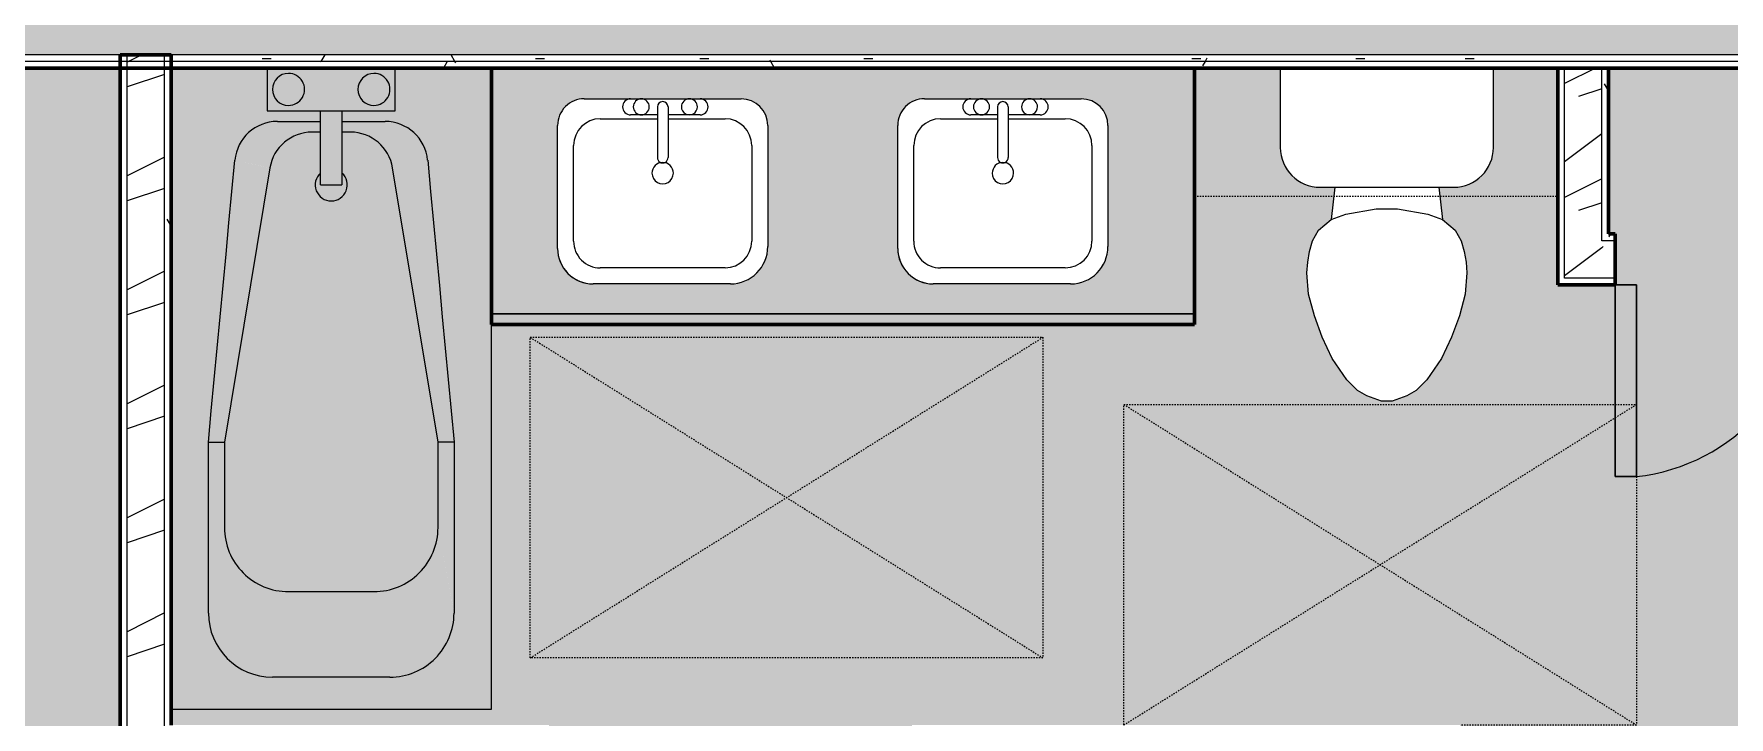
# Model space of a CAD drawing. Header units: inches. Extents: x -4105 to -1989, y 9836 to 11159.
# Drawn here: x -3671.9 to -3513.2, y 10284.9 to 10348.8 of the extents above; entities that cross this region are included whole.
import ezdxf

# ---------------------------------------------------------------- set-up
doc = ezdxf.new("R2010")
doc.units = ezdxf.units.IN
doc.header["$MEASUREMENT"] = 0
doc.linetypes.add('Dash', pattern=[0.25, 0.125, -0.125])
for name, color, linetype, lineweight in [('0-1', 7, 'Continuous', 5), ('0-2', 7, 'Continuous', 9), ('A-AREA-PATT-2', 141, 'Continuous', 9), ('A-DOOR-1', 31, 'Continuous', 9), ('A-DOOR-2', 31, 'Continuous', 30), ('A-GENM-HDLN', 13, 'Dash', 9), ('A-WALL', 113, 'Continuous', 18), ('A-WALL-2', 113, 'Continuous', 60), ('A-WALL-PATT-1', 111, 'Continuous', 9), ('I-WALL-2', 2, 'Continuous', 60), ('P-SANR-FIXT', 6, 'Continuous', 9), ('Q-CASE', 31, 'Continuous', 9), ('Q-CASE-1', 31, 'Continuous', 60), ('Q-CASE-HDLN', 31, 'Dash', 9)]:
    doc.layers.add(name, color=color, linetype=linetype, lineweight=lineweight)
pattern_1 = [(0, (0, -1194), (20.48, 5.12), [0.845, -14.515, 0.845, -14.515, -81.92]), (0, (0, -1194), (20.48, 5.12), [-30.72, 0.845, -29.875, 0.845, -14.515, -35.84]), (0, (0, -1194), (20.48, 5.12), [-76.8, 0.845, -9.395, 0.845, -24.755]), (120, (7.68, -1191.44), (-14.67405, 15.1762003), [0.845, -14.515, 0.845, -14.515, -81.92]), (120, (7.68, -1191.44), (-14.67405, 15.1762003), [-30.72, 0.845, -29.875, 0.845, -14.515, -35.84]), (120, (7.68, -1191.44), (-14.67405, 15.1762003), [-76.8, 0.845, -9.395, 0.845, -24.755]), (240, (10.24, -1181.2), (-5.80595, -20.2962003), [0.845, -14.515, 0.845, -14.515, -81.92]), (240, (10.24, -1181.2), (-5.80595, -20.2962003), [-30.72, 0.845, -29.875, 0.845, -14.515, -35.84]), (240, (10.24, -1181.2), (-5.80595, -20.2962003), [-76.8, 0.845, -9.395, 0.845, -24.755])]
pattern_2 = [(216.87, (4.265, -1183.338), (31.9871619, 21.32545714), [5.331, -47.981]), (206.565, (10.662, -1186.536), (-10.662476, -10.6620098), [11.921, -11.921]), (198.435, (10.662, -1191.868), (-21.32449365, -10.6625869), [6.744, -26.974])]

# ---------------------------------------------------------------- blocks, each defined once
blk = doc.blocks.new('Bath Tub - Maestro - 60_x30_-1352617-ENLARGED FLOOR PLAN - 2ND FLOOR PLAN - WEST')
at = {"layer": 'P-SANR-FIXT'}
for points in [[(60, 2.15), (60, 30), (0, 30), (0, 21), (4, 21), (4, 16), (5, 16), (5, 20.04), (5.05, 20.7), (5.21, 21.33), (5.48, 21.94), (5.83, 22.49), (6.27, 22.97), (6.79, 23.38), (7.36, 23.69), (7.98, 23.91), (8.63, 24.03), (35, 26.5), (51, 26.5), (52.55, 26.3), (54, 25.7), (55.24, 24.74), (56.2, 23.5), (56.8, 22.05), (57, 20.5), (57, 9.5), (56.91, 8.46), (56.64, 7.45), (56.2, 6.5), (55.6, 5.64), (54.86, 4.9), (54, 4.3), (53.05, 3.86), (52.04, 3.59), (51, 3.5), (35, 3.5), (8.63, 5.97), (7.98, 6.09), (7.36, 6.31), (6.79, 6.62), (6.27, 7.03), (5.83, 7.51), (5.48, 8.06), (5.21, 8.67), (5.05, 9.3), (5, 9.96), (5, 14), (4, 14), (4, 9), (0, 9), (0, 0), (60, 0)], [(35, 25), (35, 26.5), (8.63, 24.03), (9.35, 20.74), (33.78, 24.8)], [(51, 26.5), (35, 26.5), (35, 25), (43, 25), (49.91, 26.3)], [(57, 20.5), (56.8, 22.05), (56.2, 23.5), (55.24, 24.74), (54, 25.7), (52.53, 26.3), (51, 26.5), (43, 25), (44.55, 24.8), (46, 24.2), (47.24, 23.24), (48.2, 22), (48.8, 20.5), (49, 19), (56.8, 20.46)], [(9.35, 20.74), (8.63, 24.03), (7.82, 23.85), (7.3, 23.66), (6.73, 23.33), (6.27, 22.97), (5.83, 22.49), (5.48, 21.94), (5.21, 21.33), (5.05, 20.7), (5, 20.04), (6, 16.8), (6.26, 18.2), (6.99, 19.42), (8.03, 20.28), (9.24, 20.7)], [(49, 19), (48.8, 20.55), (48.16, 22.05), (47.24, 23.24), (46, 24.2), (44.55, 24.8), (43, 25), (35, 25), (9.24, 20.7), (8.03, 20.28), (6.95, 19.38), (6.23, 18.12), (6, 16.8), (6, 16), (10.94, 16), (10.94, 14), (6, 14), (6, 13.2), (6.24, 11.83), (6.95, 10.62), (8.03, 9.72), (9.35, 9.26), (35, 5), (43.15, 5.02), (44.55, 5.2), (46.03, 5.83), (47.28, 6.81), (48.2, 8), (48.8, 9.5), (49, 11), (49, 17.42)], [(57, 17.42), (57, 20.5), (49, 19), (49, 11), (57, 9.5), (57, 10.25)], [(10.94, 16), (4, 16), (4, 14), (10.94, 14)], [(9.35, 9.26), (8.03, 9.72), (6.95, 10.62), (6.24, 11.83), (6, 13.2), (5, 9.96), (5.06, 9.29), (5.24, 8.6), (5.48, 8.06), (5.87, 7.47), (6.33, 6.98), (6.79, 6.62), (7.36, 6.31), (7.98, 6.09), (8.63, 5.97), (9.2, 8.6)], [(57, 9.5), (49, 11), (48.8, 9.45), (48.2, 8), (47.24, 6.76), (46, 5.8), (44.55, 5.2), (43, 5), (51, 3.5), (52.04, 3.59), (53.05, 3.86), (54, 4.3), (54.86, 4.9), (55.6, 5.64), (56.2, 6.5), (56.66, 7.53), (56.91, 8.46), (56.93, 8.66)], [(35, 3.94), (35, 5), (9.35, 9.26), (8.63, 5.97), (35, 3.5), (35, 3.77)], [(51, 3.5), (43, 5), (35, 5), (35, 3.5), (49, 3.5)]]:
    blk.add_hatch(color=256, dxfattribs=at).paths.add_polyline_path(points, flags=0)
h = blk.add_hatch(color=256, dxfattribs=at)
h.paths.add_polyline_path([(4, 9), (4, 21), (0, 21), (0, 9), (3.5, 9)], flags=0)
h.paths.add_polyline_path([(3.5, 11), (3.45, 10.61), (3.3, 10.25), (3.06, 9.94), (2.75, 9.7), (2.39, 9.55), (2, 9.5), (1.61, 9.55), (1.25, 9.7), (0.94, 9.94), (0.7, 10.25), (0.55, 10.61), (0.5, 11), (0.55, 11.39), (0.7, 11.75), (0.96, 12.08), (1.25, 12.3), (1.61, 12.45), (2, 12.5), (2.39, 12.45), (2.75, 12.3), (3.06, 12.06), (3.33, 11.67), (3.45, 11.39)], flags=0)
h.paths.add_polyline_path([(3.5, 19), (3.45, 18.61), (3.3, 18.25), (3.02, 17.91), (2.75, 17.7), (2.39, 17.55), (2, 17.5), (1.61, 17.55), (1.25, 17.7), (0.94, 17.94), (0.7, 18.25), (0.55, 18.61), (0.5, 19), (0.55, 19.39), (0.7, 19.75), (0.96, 20.08), (1.25, 20.3), (1.61, 20.45), (2, 20.5), (2.39, 20.45), (2.75, 20.3), (3.06, 20.06), (3.3, 19.75), (3.45, 19.39)], flags=0)
h = blk.add_hatch(color=256, dxfattribs=at)
h.paths.add_polyline_path([(3.5, 11), (3.45, 11.39), (3.3, 11.75), (3.06, 12.06), (2.75, 12.3), (2.39, 12.45), (2, 12.5), (1.61, 12.45), (1.25, 12.3), (0.94, 12.06), (0.7, 11.75), (0.55, 11.39), (0.5, 11), (0.55, 10.61), (0.7, 10.25), (0.96, 9.92), (1.25, 9.7), (1.61, 9.55), (2, 9.5), (2.39, 9.55), (2.75, 9.7), (3.06, 9.94), (3.3, 10.25), (3.45, 10.61)], flags=0)
h.paths.add_polyline_path([(3.5, 19), (3.45, 19.39), (3.3, 19.75), (3.06, 20.06), (2.75, 20.3), (2.38, 20.45), (2, 20.5), (1.61, 20.45), (1.25, 20.3), (0.94, 20.06), (0.7, 19.75), (0.55, 19.39), (0.5, 19), (0.55, 18.61), (0.7, 18.25), (0.96, 17.92), (1.25, 17.7), (1.61, 17.55), (2, 17.5), (2.39, 17.55), (2.75, 17.7), (3.06, 17.94), (3.33, 18.33), (3.45, 18.61)], flags=0)
h = blk.add_hatch(color=256, dxfattribs=at)
h.paths.add_polyline_path([(6, 14), (5, 14), (5, 9.96), (6, 13.2)], flags=0)
h.paths.add_polyline_path([(6, 16), (6, 16.8), (5, 20.04), (5, 16), (5.86, 16)], flags=0)
for p, q in [((60, 30), (24, 30)), ((60, 0), (60, 30)), ((35, 26.5), (51, 26.5)), ((35, 26.5), (35, 25)), ((35, 25), (9.35, 20.74)), ((43, 25), (35, 25)), ((4, 21), (0, 21)), ((4, 16), (4, 21)), ((5, 16), (5, 20.04)), ((57, 20.5), (57, 9.5)), ((49, 11), (49, 19)), ((4, 14), (4, 16)), ((4, 16), (10.94, 16)), ((6, 16.8), (6, 16)), ((10.94, 14), (10.94, 16)), ((4, 9), (4, 14)), ((10.94, 14), (4, 14)), ((5, 9.96), (5, 14)), ((6, 14), (6, 13.2)), ((0, 9), (4, 9)), ((9.35, 9.26), (35, 5)), ((35, 3.5), (35, 5)), ((35, 5), (43, 5)), ((51, 3.5), (35, 3.5))]:
    blk.add_line(p, q, dxfattribs=at)
at = {"layer": 'P-SANR-FIXT', "flags": 128}
for points in [[(8.63, 24.03), (11.56, 24.3), (14.49, 24.58), (17.42, 24.85), (20.35, 25.13), (23.28, 25.4), (26.21, 25.68), (29.14, 25.95), (32.07, 26.23), (35, 26.5)], [(35, 3.5), (32.07, 3.77), (29.14, 4.05), (26.21, 4.32), (23.28, 4.6), (20.35, 4.87), (17.42, 5.15), (14.49, 5.42), (11.56, 5.7), (8.63, 5.97)]]:
    blk.add_lwpolyline(points, dxfattribs=at)
at = {"layer": 'P-SANR-FIXT'}
for centre, radius, start, end in [((51, 20.5), 6, 360, 90), ((9, 20.04), 4, 95.3558, 180), ((43, 19), 6, 360, 90), ((10, 16.8), 4, 99.4223, 180), ((2, 19), 1.5, 360, 180), ((2, 19), 1.5, 180, 360), ((10.94, 15), 1.5, 360, 137.9289), ((10.94, 15), 1.5, 222.0711, 360), ((10, 13.2), 4, 180, 260.5777), ((2, 11), 1.5, 360, 180), ((2, 11), 1.5, 180, 360), ((9, 9.96), 4, 180, 264.6442), ((43, 11), 6, 270, 0), ((51, 9.5), 6, 270, 360)]:
    blk.add_arc(centre, radius, start, end, dxfattribs=at)
blk = doc.blocks.new('Toilet-Domestic-3D - Toilet-Domestic-3D-1372870-ENLARGED FLOOR PLAN - 2ND FLOOR PLAN - WEST')
at = {"layer": 'P-SANR-FIXT'}
for p, q in [((-2.74, 11), (-1.87, 11.5)), ((-1.87, 11.5), (-0.5, 12)), ((-0.5, 12), (0.5, 12)), ((0.5, 12), (1.87, 11.5)), ((1.87, 11.5), (2.74, 11)), ((-5.13, 8), (-3.74, 10)), ((-3.74, 10), (-2.74, 11)), ((2.74, 11), (3.74, 10)), ((3.74, 10), (5.13, 8)), ((-6.06, 6), (-5.13, 8)), ((5.13, 8), (6.06, 6)), ((-6.79, 4), (-6.06, 6)), ((6.06, 6), (6.79, 4)), ((-7.33, 1.99), (-6.79, 4)), ((6.79, 4), (7.33, 1.99)), ((-7.5, 0), (-7.33, 1.99)), ((7.33, 1.99), (7.5, 0)), ((-7.41, -1), (-7.5, 0)), ((-7.24, -2), (-7.41, -1)), ((7.41, -1), (7.24, -2)), ((7.5, 0), (7.41, -1)), ((-6.97, -3), (-7.24, -2)), ((-6.4, -4), (-6.97, -3)), ((6.97, -3), (6.4, -4)), ((7.24, -2), (6.97, -3)), ((-5.21, -5), (-6.4, -4)), ((6.4, -4), (5.21, -5)), ((-3.84, -5.5), (-5.21, -5)), ((-4.86, -8.02), (-5.21, -5)), ((-1, -6), (-3.84, -5.5)), ((1, -6), (-1, -6)), ((3.84, -5.5), (1, -6)), ((5.21, -5), (3.84, -5.5)), ((4.86, -8.02), (5.21, -5)), ((6.25, -8.02), (-6.25, -8.02)), ((-9.98, -11.75), (-9.98, -19.18)), ((9.98, -19.18), (9.98, -11.75))]:
    blk.add_line(p, q, dxfattribs=at)
for centre, start, end in [((-6.25, -11.75), 90, 180), ((6.25, -11.75), 0, 90)]:
    blk.add_arc(centre, 3.73, start, end, dxfattribs=at)
blk = doc.blocks.new('OD_CW_Upper Cabinet - OD_CW_Upper Cabinet-1867009-ENLARGED FLOOR PLAN - 2ND FLOOR PLAN - WEST')
at = {"layer": 'Q-CASE-HDLN'}
for p, q in [((34.74, 24), (0.74, 24)), ((0.74, 24), (0.74, 12)), ((34.74, 12), (34.74, 24)), ((0.74, 12), (34.74, 12))]:
    blk.add_line(p, q, dxfattribs=at)
blk = doc.blocks.new('M_Sink Vanity-Square - 500 x 440mm-1372835-ENLARGED FLOOR PLAN - 2ND FLOOR PLAN - WEST')
at = {"layer": 'P-SANR-FIXT'}
for p, q in [((-5.72, 10.23), (7.14, 10.23)), ((-5.72, 10.23), (7.14, 10.23)), ((-5.22, 8.73), (6.46, 8.73)), ((-9.22, -4.59), (-9.22, 6.73)), ((-9.22, -4.59), (-9.22, 6.73)), ((10.46, 6.91), (10.46, -4.59)), ((10.46, 6.91), (10.46, -4.59)), ((-7.72, -2.72), (-7.72, 6.23)), ((8.96, 6.23), (8.96, -2.72)), ((0.12, -6.33), (0.12, -1.59)), ((1.12, -6.33), (1.12, -1.59)), ((0.12, -5.22), (-5.22, -5.22)), ((-2.88, -5.59), (0.12, -5.59)), ((6.46, -5.22), (1.12, -5.22)), ((1.12, -5.59), (3.62, -5.59)), ((7.96, -7.09), (-6.72, -7.09)), ((7.96, -7.09), (-6.72, -7.09)), ((3.62, -7.09), (-2.88, -7.09))]:
    blk.add_line(p, q, dxfattribs=at)
for centre, radius, start, end in [((-5.72, 6.73), 3.5, 90, 180), ((-5.72, 6.73), 3.5, 90, 180), ((7.14, 6.91), 3.32, 0, 90), ((7.14, 6.91), 3.32, 360, 90), ((-5.22, 6.23), 2.5, 90, 180), ((6.46, 6.23), 2.5, 360, 90), ((0.62, -0.13), 1, 360, 180), ((0.62, -0.13), 1, 180, 0), ((0.62, -1.59), 0.5, 360, 180), ((-5.22, -2.72), 2.5, 180, 270), ((6.46, -2.72), 2.5, 270, 360), ((-6.72, -4.59), 2.5, 180, 270), ((-6.72, -4.59), 2.5, 180, 270), ((7.96, -4.59), 2.5, 270, 0), ((7.96, -4.59), 2.5, 270, 0), ((-2.88, -6.34), 0.75, 90, 270), ((-1.88, -6.34), 0.75, 360, 180), ((-1.88, -6.34), 0.75, 180, 0), ((0.62, -6.33), 0.5, 180, 0), ((2.62, -6.34), 0.75, 0, 180), ((2.62, -6.34), 0.75, 180, 0), ((3.62, -6.34), 0.75, 270, 90)]:
    blk.add_arc(centre, radius, start, end, dxfattribs=at)
blk = doc.blocks.new('OD_CW_Base Cabinet - OD_CW_Base Cabinet-1834232-ENLARGED FLOOR PLAN - 2ND FLOOR PLAN - WEST')
at = {"layer": 'Q-CASE'}
h = blk.add_hatch(color=256, dxfattribs=at)
h.paths.add_polyline_path([(24.12, 1), (66.57, 1), (66.57, 24), (0.74, 24), (0.74, 1), (23.12, 1)], flags=0)
h.paths.add_polyline_path([(49.23, 3.8), (42.09, 3.8), (41.23, 3.92), (40.43, 4.25), (39.75, 4.77), (39.22, 5.46), (38.89, 6.26), (38.77, 7.3), (38.77, 18.63), (38.86, 19.27), (39.11, 19.88), (39.5, 20.39), (40.02, 20.79), (40.63, 21.04), (41.27, 21.13), (55.96, 21.13), (56.6, 21.04), (57.21, 20.79), (57.73, 20.39), (58.12, 19.88), (58.37, 19.27), (58.46, 18.63), (58.46, 7.3), (58.34, 6.4), (57.99, 5.55), (57.43, 4.83), (56.71, 4.27), (55.86, 3.92), (54.96, 3.8)], flags=0)
h.paths.add_polyline_path([(10.25, 3.8), (9.39, 3.92), (8.59, 4.25), (7.9, 4.77), (7.37, 5.46), (7.04, 6.26), (6.93, 7.12), (6.93, 18.63), (7.02, 19.27), (7.27, 19.88), (7.66, 20.39), (8.18, 20.79), (8.78, 21.04), (9.43, 21.13), (24.12, 21.13), (24.76, 21.04), (25.37, 20.79), (25.88, 20.39), (26.28, 19.88), (26.53, 19.27), (26.62, 18.63), (26.62, 7.3), (26.5, 6.4), (26.15, 5.55), (25.59, 4.83), (24.87, 4.27), (24.02, 3.92), (23.12, 3.8), (18.69, 3.8)], flags=0)
blk.add_hatch(color=256, dxfattribs=at).paths.add_polyline_path([(18.69, 0), (66.57, 0), (66.57, 1), (0.74, 1), (0.74, 0), (3.43, 0)], flags=0)
for p, q in [((0.74, 1), (0.74, 24)), ((66.57, 24), (66.57, 1)), ((0.74, 0), (0.74, 1)), ((0.74, 1), (66.57, 1)), ((66.57, 1), (0.74, 1)), ((66.57, 0), (0.74, 0)), ((66.57, 1), (66.57, 0))]:
    blk.add_line(p, q, dxfattribs=at)
at = {"layer": 'Q-CASE-1'}
for p, q in [((0.74, 24), (0.74, 0)), ((66.57, 0), (66.57, 24)), ((0.74, 0), (66.57, 0))]:
    blk.add_line(p, q, dxfattribs=at)
blk = doc.blocks.new('ADA Clearances - 30_x48_-1721104-ENLARGED FLOOR PLAN - 2ND FLOOR PLAN - WEST')
at = {"layer": 'A-GENM-HDLN'}
for p, q in [((15, 24), (-15, -24)), ((-15, 24), (15, -24)), ((-15, -24), (-15, 24)), ((-15, 24), (15, 24)), ((15, 24), (15, -24)), ((15, -24), (-15, -24))]:
    blk.add_line(p, q, dxfattribs=at)
blk = doc.blocks.new('ADA Clearances - 30_x48_-V1-ENLARGED FLOOR PLAN - 2ND FLOOR PLAN - WEST')
at = {"layer": 'A-GENM-HDLN'}
for p, q in [((15, 24), (-15, -24)), ((-15, 24), (15, -24)), ((-15, 24), (15, 24)), ((15, 24), (15, -24)), ((-15, -24), (-15, -7.49)), ((15, -24), (-15, -24))]:
    blk.add_line(p, q, dxfattribs=at)
blk = doc.blocks.new('Single-Flush - 36_ x 84_-1372839-ENLARGED FLOOR PLAN - 2ND FLOOR PLAN - WEST')
at = {"layer": 'A-DOOR-1'}
blk.add_arc((18, 2.37), 36.07, 93.1789, 180, dxfattribs=at)
at = {"layer": 'A-DOOR-2'}
for p, q in [((16, 2.37), (16, 38.39)), ((18, 38.39), (16, 38.39)), ((18, 2.37), (18, 38.39)), ((18, 2.37), (16, 2.37))]:
    blk.add_line(p, q, dxfattribs=at)
blk = doc.blocks.new('Single-Flush - 30_ x 80_ 2-2081581-ENLARGED FLOOR PLAN - 2ND FLOOR PLAN - WEST')
at = {"layer": 'A-DOOR-1'}
blk.add_arc((9, 2.37), 18.07, 96.3558, 180, dxfattribs=at)
at = {"layer": 'A-DOOR-2'}
for p, q in [((7, 2.37), (7, 20.33)), ((9, 20.33), (7, 20.33)), ((9, 2.37), (9, 20.33)), ((9, 2.37), (7, 2.37))]:
    blk.add_line(p, q, dxfattribs=at)
blk = doc.blocks.new('CTR - 1st Phase - Unit Layouts_rvt-1-ENLARGED FLOOR PLAN - 2ND FLOOR PLAN - WEST')
at = {"layer": 'A-WALL-PATT-1'}
h = blk.add_hatch(dxfattribs=at)
h.set_pattern_fill('FP_2', color=256, style=0, pattern_type=2)
h.set_pattern_definition(pattern_2)
h.paths.add_polyline_path([(-3659.7, 10208.21), (-3659.7, 10240.74), (-3663.2, 10240.74), (-3663.2, 10208.21)], flags=0)
h.paths.add_polyline_path([(-3659.7, 10276.74), (-3659.7, 10346.84), (-3663.2, 10346.84), (-3663.2, 10276.74)], flags=0)
h = blk.add_hatch(dxfattribs=at)
h.set_pattern_fill('FP_1', color=256, style=0, pattern_type=2)
h.set_pattern_definition(pattern_1)
h.paths.add_polyline_path([(-3659.7, 10211.71), (-3659.08, 10211.71), (-3659.08, 10240.74), (-3659.7, 10240.74), (-3659.7, 10211.74)], flags=0)
h.paths.add_polyline_path([(-3659.7, 10276.74), (-3659.08, 10276.74), (-3659.08, 10279.99), (-3659.7, 10279.99), (-3659.7, 10279.36)], flags=0)
h.paths.add_polyline_path([(-3659.7, 10283.49), (-3659.08, 10283.49), (-3659.08, 10345.59), (-3659.7, 10345.59), (-3659.7, 10285.59)], flags=0)
h = blk.add_hatch(dxfattribs=at)
h.set_pattern_fill('FP_2', color=256, style=0, pattern_type=2)
h.set_pattern_definition(pattern_2)
h.paths.add_polyline_path([(-3528.63, 10325.93), (-3525.13, 10325.93), (-3525.13, 10345.59), (-3528.63, 10345.59), (-3528.63, 10330.56)], flags=0)
h = blk.add_hatch(dxfattribs=at)
h.set_pattern_fill('FP_1', color=256, style=0, pattern_type=2)
h.set_pattern_definition(pattern_1)
h.paths.add_polyline_path([(-3525.13, 10329.43), (-3524.5, 10329.43), (-3524.5, 10345.59), (-3525.13, 10345.59), (-3525.13, 10330.56)], flags=0)
h = blk.add_hatch(dxfattribs=at)
h.set_pattern_fill('FP_2', color=256, style=0, pattern_type=2)
h.set_pattern_definition(pattern_2)
h.paths.add_polyline_path([(-3504.3, 10325.93), (-3503.67, 10325.93), (-3503.67, 10329.43), (-3505.88, 10329.43), (-3505.88, 10325.93), (-3504.38, 10325.93)], flags=0)
h.paths.add_polyline_path([(-3524.5, 10325.93), (-3523.88, 10325.93), (-3523.88, 10329.43), (-3525.13, 10329.43), (-3525.13, 10325.93)], flags=0)
h = blk.add_hatch(dxfattribs=at)
h.set_pattern_fill('FP_1', color=256, style=0, pattern_type=2)
h.set_pattern_definition(pattern_1)
h.paths.add_polyline_path([(-3524.5, 10329.43), (-3523.88, 10329.43), (-3523.88, 10330.06), (-3524.5, 10330.06)], flags=0)
h.paths.add_polyline_path([(-3505.88, 10329.43), (-3504.3, 10329.43), (-3504.3, 10330.06), (-3505.88, 10330.06)], flags=0)
at = {"layer": 'A-WALL'}
for p, q in [((-3663.2, 10276.74), (-3663.2, 10346.84)), ((-3659.7, 10283.49), (-3659.7, 10346.84)), ((-3528.63, 10325.93), (-3528.63, 10345.59)), ((-3525.13, 10329.43), (-3525.13, 10345.59)), ((-3524.5, 10329.43), (-3525.13, 10329.43)), ((-3523.88, 10329.43), (-3524.5, 10329.43)), ((-3525.13, 10325.93), (-3528.63, 10325.93)), ((-3524.5, 10325.93), (-3525.13, 10325.93)), ((-3523.88, 10325.93), (-3524.5, 10325.93))]:
    blk.add_line(p, q, dxfattribs=at)
at = {"layer": 'A-WALL-2'}
for p, q in [((-3663.83, 10346.84), (-3663.83, 10276.74)), ((-3659.08, 10346.84), (-3663.83, 10346.84)), ((-3659.08, 10284.11), (-3659.08, 10346.84)), ((-3529.25, 10345.59), (-3529.25, 10325.31)), ((-3524.5, 10345.59), (-3529.25, 10345.59)), ((-3524.5, 10330.06), (-3524.5, 10345.59)), ((-3523.88, 10330.06), (-3524.5, 10330.06)), ((-3523.88, 10325.31), (-3523.88, 10330.06)), ((-3529.25, 10325.31), (-3528.63, 10325.31)), ((-3528.63, 10325.31), (-3524.5, 10325.31)), ((-3524.5, 10325.31), (-3523.88, 10325.31))]:
    blk.add_line(p, q, dxfattribs=at)
at = {"layer": '0-2'}
for name, p, rotation in [('Bath Tub - Maestro - 60_x30_-1352617-ENLARGED FLOOR PLAN - 2ND FLOOR PLAN - WEST', (-3659.08, 10345.59), 270.0000000000172), ('Toilet-Domestic-3D - Toilet-Domestic-3D-1372870-ENLARGED FLOOR PLAN - 2ND FLOOR PLAN - WEST', (-3545.25, 10326.41), 180), ('M_Sink Vanity-Square - 500 x 440mm-1372835-ENLARGED FLOOR PLAN - 2ND FLOOR PLAN - WEST', (-3612.43, 10335.62), 180), ('M_Sink Vanity-Square - 500 x 440mm-1372835-ENLARGED FLOOR PLAN - 2ND FLOOR PLAN - WEST', (-3580.58, 10335.62), 180), ('Single-Flush - 30_ x 80_ 2-2081581-ENLARGED FLOOR PLAN - 2ND FLOOR PLAN - WEST', (-3514.88, 10327.68), 180), ('ADA Clearances - 30_x48_-1721104-ENLARGED FLOOR PLAN - 2ND FLOOR PLAN - WEST', (-3601.45, 10305.39), 90.0000000000052), ('ADA Clearances - 30_x48_-V1-ENLARGED FLOOR PLAN - 2ND FLOOR PLAN - WEST', (-3545.88, 10299.11), 90.00000000000244), ('Single-Flush - 36_ x 84_-1372839-ENLARGED FLOOR PLAN - 2ND FLOOR PLAN - WEST', (-3516.72, 10290.2), 225.0000000000024)]:
    blk.add_blockref(name, p, dxfattribs=dict(at, rotation=rotation))
for name, p in [('OD_CW_Base Cabinet - OD_CW_Base Cabinet-1834232-ENLARGED FLOOR PLAN - 2ND FLOOR PLAN - WEST', (-3629.82, 10321.59)), ('OD_CW_Upper Cabinet - OD_CW_Upper Cabinet-1867009-ENLARGED FLOOR PLAN - 2ND FLOOR PLAN - WEST', (-3563.99, 10321.59))]:
    blk.add_blockref(name, p, dxfattribs=at)

msp = doc.modelspace()

# ---------------------------------------------------------------- block references
at = {"layer": '0-1'}
msp.add_blockref('CTR - 1st Phase - Unit Layouts_rvt-1-ENLARGED FLOOR PLAN - 2ND FLOOR PLAN - WEST', (0, 0), dxfattribs=at)

# ---------------------------------------------------------------- next in the draw order: hatches: boundary and pattern name
at = {"layer": 'A-AREA-PATT-2'}
h = msp.add_hatch(color=256, dxfattribs=at)
h.paths.add_polyline_path([(-3846.5, 9989.06), (-3547.5, 9989.06), (-3547.5, 10123.84), (-3555.5, 10123.84), (-3555.5, 10159.59), (-3547.5, 10159.59), (-3547.5, 10164.34), (-3523.5, 10164.34), (-3523.5, 10194.4), (-3504.75, 10213.14), (-3501.39, 10209.79), (-3504.66, 10206.51), (-3480.54, 10182.39), (-3480.54, 10171.74), (-3479.79, 10171.74), (-3479.79, 10169.24), (-3480.54, 10169.24), (-3480.54, 10137.99), (-3481.91, 10137.99), (-3481.91, 10108.99), (-3480.54, 10108.99), (-3480.54, 10108.74), (-3479.79, 10108.74), (-3479.79, 10106.24), (-3480.54, 10106.24), (-3480.54, 10103.24), (-3479.79, 10103.24), (-3479.79, 10100.74), (-3480.54, 10100.74), (-3480.54, 10078.49), (-3481.91, 10078.49), (-3481.91, 10058.49), (-3480.54, 10058.49), (-3480.53, 10058.24), (-3479.79, 10058.24), (-3479.79, 10055.74), (-3480.54, 10055.74), (-3480.54, 9989.06), (-3341.72, 9989.06), (-3341.72, 10242.99), (-3373.9, 10242.99), (-3373.9, 10247.74), (-3365.72, 10247.74), (-3365.72, 10306.14), (-3341.72, 10306.14), (-3341.72, 10314.16), (-3349.45, 10314.16), (-3350.41, 10314.29), (-3351.31, 10314.66), (-3352.08, 10315.25), (-3352.68, 10316.03), (-3353.05, 10316.92), (-3353.18, 10317.97), (-3353.18, 10319.28), (-3356.2, 10318.93), (-3357.2, 10317.74), (-3358.2, 10317.17), (-3359.2, 10316.9), (-3360.2, 10316.73), (-3361.2, 10316.64), (-3363.19, 10316.81), (-3365.2, 10317.35), (-3367.2, 10318.08), (-3369.2, 10319.01), (-3371.2, 10320.4), (-3372.2, 10321.4), (-3372.7, 10322.27), (-3373.2, 10323.64), (-3373.2, 10324.64), (-3372.7, 10326.01), (-3372.2, 10326.88), (-3371.2, 10327.88), (-3369.2, 10329.27), (-3367.2, 10330.2), (-3365.2, 10330.93), (-3363.19, 10331.47), (-3361.2, 10331.64), (-3360.2, 10331.55), (-3359.2, 10331.38), (-3358.2, 10331.11), (-3357.2, 10330.54), (-3356.2, 10329.35), (-3353.18, 10329), (-3353.15, 10330.56), (-3353.05, 10331.35), (-3352.68, 10332.25), (-3352.08, 10333.02), (-3351.31, 10333.62), (-3350.41, 10333.99), (-3349.45, 10334.12), (-3341.72, 10334.12), (-3341.72, 10340.14), (-3343.86, 10340.14), (-3343.86, 10344.89), (-3341.72, 10344.89), (-3341.72, 10376.14), (-3364.23, 10376.14), (-3364.23, 10344.89), (-3363.86, 10344.89), (-3363.86, 10340.14), (-3368.98, 10340.14), (-3368.98, 10376.14), (-3404.98, 10376.14), (-3404.98, 10340.14), (-3412.52, 10340.14), (-3412.52, 10279.66), (-3417.27, 10279.66), (-3417.27, 10281.57), (-3441.27, 10281.57), (-3441.27, 10276.45), (-3415.27, 10276.45), (-3415.27, 10251.45), (-3441.27, 10251.45), (-3441.27, 10247.74), (-3417.27, 10247.74), (-3417.27, 10249.66), (-3412.52, 10249.66), (-3412.52, 10247.74), (-3409.9, 10247.74), (-3409.9, 10242.99), (-3468.19, 10242.99), (-3475.94, 10235.24), (-3479.3, 10238.6), (-3470.16, 10247.74), (-3446.02, 10247.74), (-3446.02, 10292.2), (-3446.77, 10292.2), (-3446.77, 10294.7), (-3446.02, 10294.7), (-3446.02, 10316.95), (-3444.65, 10316.95), (-3444.65, 10336.95), (-3446.02, 10336.95), (-3446.02, 10337.2), (-3446.77, 10337.2), (-3446.77, 10339.7), (-3446.02, 10339.7), (-3446.02, 10345.59), (-3499.55, 10345.59), (-3499.55, 10304.01), (-3502.31, 10301.25), (-3505.67, 10304.61), (-3504.3, 10305.98), (-3504.3, 10325.31), (-3505.88, 10325.31), (-3505.88, 10330.06), (-3504.3, 10330.06), (-3504.3, 10345.59), (-3524.5, 10345.59), (-3524.5, 10330.06), (-3523.88, 10330.06), (-3523.88, 10325.31), (-3529.25, 10325.31), (-3529.25, 10345.59), (-3535.28, 10345.59), (-3535.28, 10338.16), (-3535.4, 10337.2), (-3535.78, 10336.3), (-3536.37, 10335.53), (-3537.14, 10334.94), (-3538.04, 10334.56), (-3539.08, 10334.44), (-3540.39, 10334.44), (-3540.04, 10331.41), (-3538.85, 10330.41), (-3538.28, 10329.41), (-3538.02, 10328.41), (-3537.84, 10327.41), (-3537.75, 10326.41), (-3537.93, 10324.42), (-3538.46, 10322.41), (-3539.19, 10320.41), (-3540.12, 10318.41), (-3541.51, 10316.41), (-3542.51, 10315.41), (-3543.38, 10314.91), (-3544.75, 10314.41), (-3545.75, 10314.41), (-3547.13, 10314.91), (-3547.99, 10315.41), (-3548.99, 10316.41), (-3550.38, 10318.41), (-3551.31, 10320.41), (-3552.04, 10322.41), (-3552.58, 10324.42), (-3552.75, 10326.41), (-3552.66, 10327.41), (-3552.49, 10328.41), (-3552.22, 10329.41), (-3551.65, 10330.41), (-3550.46, 10331.41), (-3550.11, 10334.44), (-3551.5, 10334.44), (-3552.47, 10334.56), (-3553.37, 10334.94), (-3554.14, 10335.53), (-3554.73, 10336.3), (-3555.1, 10337.2), (-3555.23, 10338.16), (-3555.23, 10345.59), (-3563.25, 10345.59), (-3563.25, 10321.59), (-3629.08, 10321.59), (-3629.08, 10285.59), (-3659.08, 10285.59), (-3659.08, 10284.11), (-3623.7, 10284.11), (-3623.7, 10283.24), (-3659.7, 10283.23), (-3659.7, 10280.24), (-3623.7, 10280.24), (-3623.7, 10279.36), (-3659.08, 10279.36), (-3659.08, 10276.74), (-3663.83, 10276.74), (-3663.83, 10345.59), (-3709.91, 10345.59), (-3709.91, 10265.59), (-3787.91, 10265.59), (-3787.91, 10345.59), (-3851.85, 10345.59), (-3851.85, 10212.34), (-3703.45, 10212.34), (-3703.45, 10207.59), (-3851.85, 10207.59), (-3851.85, 9989.06)], flags=0)
h.paths.add_polyline_path([(-3518.75, 9989.06), (-3515.92, 9989.06), (-3515.92, 10013.31), (-3506.42, 10013.31), (-3506.42, 10013.81), (-3505.92, 10013.81), (-3505.92, 10013.31), (-3489.67, 10013.31), (-3489.66, 10013.81), (-3488.92, 10013.81), (-3488.92, 10013.31), (-3487.92, 10013.31), (-3487.92, 9989.06), (-3485.29, 9989.06), (-3485.29, 10016.24), (-3486.91, 10016.24), (-3486.91, 10020.99), (-3485.29, 10020.99), (-3485.29, 10055.74), (-3486.04, 10055.74), (-3486.04, 10058.24), (-3485.29, 10058.24), (-3485.29, 10058.49), (-3483.29, 10058.49), (-3483.29, 10080.49), (-3481.91, 10080.49), (-3481.91, 10100.49), (-3485.29, 10100.49), (-3485.29, 10100.74), (-3486.04, 10100.74), (-3486.04, 10103.24), (-3485.29, 10103.24), (-3485.29, 10106.24), (-3486.04, 10106.24), (-3486.04, 10108.74), (-3485.29, 10108.74), (-3485.29, 10108.99), (-3483.29, 10108.99), (-3483.29, 10139.99), (-3481.91, 10139.99), (-3481.91, 10168.99), (-3485.29, 10168.99), (-3485.29, 10169.24), (-3486.04, 10169.24), (-3486.04, 10171.74), (-3485.29, 10171.74), (-3485.29, 10180.42), (-3508.02, 10203.16), (-3518.75, 10192.43), (-3518.75, 10020.99), (-3516.91, 10020.99), (-3516.91, 10016.24), (-3518.75, 10016.24), (-3518.75, 10011.81)], flags=0)
h.paths.add_polyline_path([(-3727.01, 9990.92), (-3799.01, 9990.92), (-3799.01, 10007.04), (-3798.35, 10007.04), (-3798.32, 10007.07), (-3797.86, 10007.07), (-3797.86, 10007.04), (-3782.66, 10007.04), (-3782.66, 10007.08), (-3781.67, 10007.08), (-3781.67, 10007.04), (-3781.01, 10007.04), (-3781.01, 10003.04), (-3745.01, 10003.04), (-3745.01, 10007.04), (-3744.34, 10007.04), (-3744.34, 10007.08), (-3743.35, 10007.08), (-3743.35, 10007.04), (-3728.16, 10007.04), (-3728.16, 10007.07), (-3727.67, 10007.07), (-3727.67, 10007.04), (-3727.01, 10007.04), (-3727.01, 9991.04)], flags=0)
h.paths.add_polyline_path([(-3363.95, 9999.98), (-3363.95, 10017.98), (-3345.95, 10017.98), (-3345.95, 9999.98)], flags=0)
h.paths.add_polyline_path([(-3707.5, 10003.99), (-3707.5, 10009.99), (-3708.5, 10009.99), (-3708.5, 10045.99), (-3707.5, 10045.99), (-3707.5, 10051.99), (-3672.5, 10051.99), (-3672.5, 10003.99), (-3702.73, 10003.99)], flags=0)
h.paths.add_polyline_path([(-3824.86, 10003.99), (-3846.5, 10003.99), (-3846.5, 10051.99), (-3811.5, 10051.99), (-3811.5, 10045.99), (-3810.5, 10045.99), (-3810.5, 10009.99), (-3811.5, 10009.99), (-3811.5, 10003.99), (-3815.59, 10003.99)], flags=0)
h.paths.add_polyline_path([(-3345.45, 10021.98), (-3425.45, 10021.98), (-3425.45, 10099.98), (-3345.45, 10099.98)], flags=0)
h.paths.add_polyline_path([(-3589.5, 10031.06), (-3625.5, 10031.06), (-3625.5, 10044.78), (-3634.27, 10044.78), (-3634.27, 10061.28), (-3625.5, 10061.28), (-3625.5, 10072.78), (-3634.27, 10072.78), (-3634.27, 10089.28), (-3625.5, 10089.28), (-3625.5, 10104), (-3634.27, 10104), (-3634.27, 10120.5), (-3625.5, 10120.5), (-3625.5, 10132), (-3634.27, 10132), (-3634.27, 10148.5), (-3625.5, 10148.5), (-3625.5, 10159.59), (-3589.5, 10159.59), (-3589.5, 10096.33), (-3587.27, 10096.3), (-3587.18, 10096.27), (-3587.12, 10096.13), (-3587.1, 10095.23), (-3586.87, 10095.23), (-3586.87, 10092.61), (-3586.62, 10092.61), (-3586.62, 10092.02), (-3586.87, 10092.02), (-3586.87, 10091.43), (-3586.62, 10091.43), (-3586.62, 10090.84), (-3586.87, 10090.84), (-3586.87, 10090.25), (-3586.62, 10090.25), (-3586.62, 10089.66), (-3586.87, 10089.66), (-3586.87, 10089.07), (-3586.62, 10089.07), (-3586.62, 10088.48), (-3586.87, 10088.48), (-3586.87, 10079.12), (-3586.62, 10079.12), (-3586.62, 10077.15), (-3586.87, 10077.15), (-3586.87, 10073.42), (-3587.12, 10073.42), (-3587.13, 10072.47), (-3587.18, 10072.38), (-3587.32, 10072.33), (-3589.5, 10072.33), (-3589.5, 10049.31)], flags=0)
h.paths.add_polyline_path([(-3766.24, 10055.32), (-3795.5, 10055.32), (-3795.5, 10056.32), (-3801.5, 10056.32), (-3801.5, 10091.32), (-3717.5, 10091.32), (-3717.5, 10056.32), (-3723.5, 10056.32), (-3723.5, 10055.32), (-3763.8, 10055.32)], flags=0)
h.paths.add_polyline_path([(-3363.47, 10101.91), (-3363.95, 10101.91), (-3363.95, 10119.91), (-3345.95, 10119.91), (-3345.95, 10101.91)], flags=0)
h.paths.add_polyline_path([(-3523.5, 10123.84), (-3523.5, 10159.59), (-3525.5, 10159.59), (-3525.5, 10123.84)], flags=0)
h.paths.add_polyline_path([(-3569.96, 10207.59), (-3667.45, 10207.59), (-3667.45, 10212.34), (-3663.83, 10212.34), (-3663.83, 10240.74), (-3659.08, 10240.74), (-3659.08, 10212.34), (-3571.67, 10212.34), (-3522.5, 10261.51), (-3540.35, 10279.36), (-3589.7, 10279.36), (-3589.7, 10284.11), (-3538.39, 10284.11), (-3532.28, 10278), (-3531.13, 10279.15), (-3527.77, 10275.79), (-3528.92, 10274.64), (-3515.78, 10261.51), (-3569.7, 10207.59)], flags=0)
h.paths.add_polyline_path([(-3440.52, 10286.32), (-3417.27, 10286.32), (-3417.27, 10345.59), (-3441.27, 10345.59), (-3441.27, 10339.7), (-3440.52, 10339.7), (-3440.52, 10337.2), (-3441.27, 10337.2), (-3441.27, 10336.95), (-3443.27, 10336.95), (-3443.27, 10314.95), (-3444.65, 10314.95), (-3444.65, 10294.95), (-3441.27, 10294.95), (-3441.27, 10294.7), (-3440.52, 10294.7), (-3440.52, 10292.2), (-3441.27, 10292.2), (-3441.27, 10286.32)], flags=0)
h.paths.add_polyline_path([(-3687.91, 10327.09), (-3705.91, 10327.09), (-3705.91, 10345.09), (-3687.91, 10345.09), (-3687.91, 10329.3)], flags=0)
h.paths.add_polyline_path([(-3807.84, 10327.09), (-3807.84, 10345.09), (-3789.84, 10345.09), (-3789.84, 10327.09)], flags=0)
h.paths.add_polyline_path([(-3412.52, 10344.89), (-3409.73, 10344.89), (-3409.73, 10376.14), (-3412.52, 10376.14), (-3412.52, 10345.59)], flags=0)
at = {"layer": 'A-WALL-PATT-1'}
h = msp.add_hatch(dxfattribs=at)
h.set_pattern_fill('FP_4', color=256, style=0, pattern_type=2)
h.set_pattern_definition([(161.57, (0.32, -1193.68), (-2.560496185, -0.000537386), [0, -18.214, 2.022, 0]), (18.43, (-0.32, -1193.68), (-2.560496185, 0.000537386), [0, -18.214, 2.022, 0]), (108.43, (0.32, -1193.68), (1.27922091, -6.400876726), [6.07, -14.166]), (71.57, (-0.32, -1193.68), (1.27922091, 6.400876726), [6.07, -14.166])])
h.paths.add_polyline_path([(-3852.47, 10346.84), (-3501.92, 10346.84), (-3501.92, 10350.34), (-3852.47, 10350.34), (-3852.47, 10349.31)], flags=0)
h = msp.add_hatch(dxfattribs=at)
h.set_pattern_fill('FP_1', color=256, style=0, pattern_type=2)
h.set_pattern_definition(pattern_1)
h.paths.add_polyline_path([(-3501.92, 10346.21), (-3501.92, 10346.84), (-3659.7, 10346.84), (-3659.7, 10346.21), (-3504.12, 10346.21)], flags=0)
h.paths.add_polyline_path([(-3852.47, 10346.21), (-3663.2, 10346.21), (-3663.2, 10346.84), (-3852.47, 10346.84)], flags=0)
h = msp.add_hatch(dxfattribs=at)
h.set_pattern_fill('FP_1', color=256, style=0, pattern_type=2)
h.set_pattern_definition(pattern_1)
h.paths.add_polyline_path([(-3629.08, 10345.59), (-3501.92, 10345.59), (-3501.92, 10346.21), (-3659.7, 10346.21), (-3659.7, 10345.59), (-3634.03, 10345.59)], flags=0)
h.paths.add_polyline_path([(-3789.84, 10345.59), (-3663.2, 10345.59), (-3663.2, 10346.21), (-3852.47, 10346.21), (-3852.47, 10345.59), (-3807.84, 10345.59)], flags=0)

# ---------------------------------------------------------------- next in the draw order: linework, layer by layer
at = {"layer": 'A-WALL'}
for p, q in [((-3413.77, 10346.84), (-3852.47, 10346.84)), ((-3413.15, 10346.21), (-3852.47, 10346.21))]:
    msp.add_line(p, q, dxfattribs=at)
at = {"layer": 'I-WALL-2'}
msp.add_line((-3852.47, 10345.59), (-3412.52, 10345.59), dxfattribs=at)

doc.saveas('drawing.dxf')
